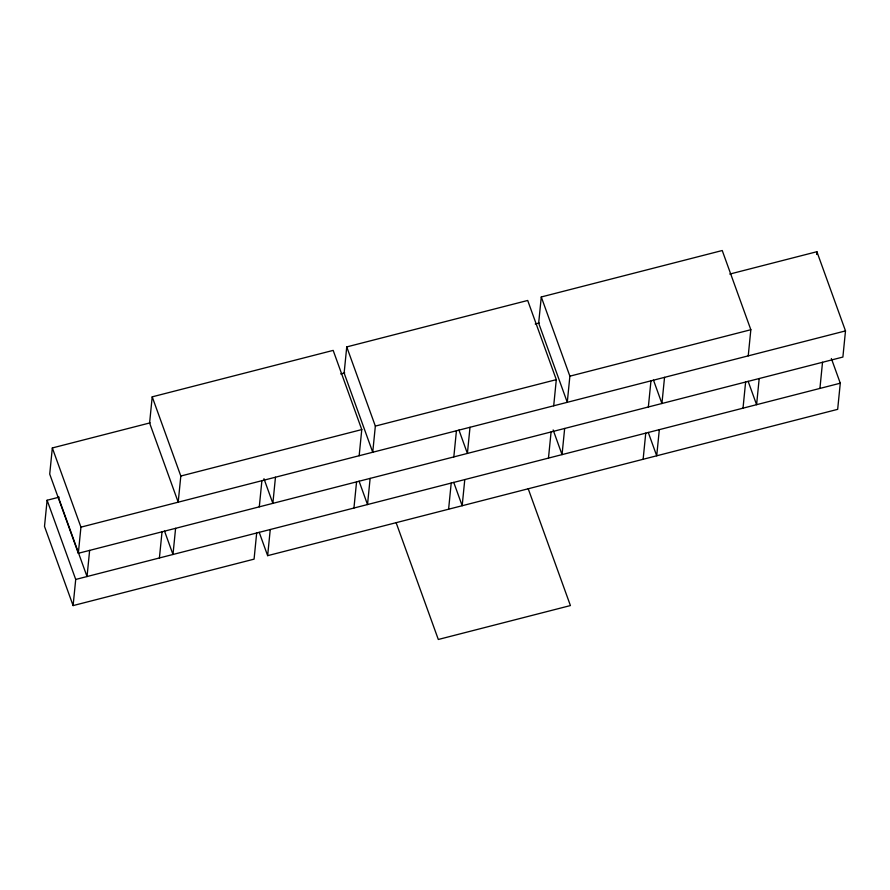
<?xml version="1.0" encoding="UTF-8"?>
<svg xmlns="http://www.w3.org/2000/svg" width="890" height="890" viewBox="0 0 890 890"><rect width="100%" height="100%" fill="white"/><g stroke="black" fill="none" stroke-linecap="round" stroke-linejoin="round"><path stroke-width="1.33" d="M59.174 497.154L47.114 500.247L44.5 526.402L73.102 605.589L254.073 559.143L256.676 532.999M150.188 422.839L52.332 447.948L49.718 474.103L78.331 553.291L842.886 357.057L845.5 330.902L816.898 251.714L729.767 274.076M73.102 605.589L75.717 579.446L47.114 500.247M78.331 553.291L80.934 527.147L52.332 447.948M89.634 550.387L87.031 576.542L58.417 497.343M152.212 396.84L149.598 422.984L178.2 502.183L180.815 476.028L152.212 396.84L333.172 350.393L361.774 429.581L359.159 455.736M159.41 557.963L162.024 531.808M175.597 528.326L172.983 554.481L164.539 531.107M259.29 506.844L261.894 480.7M831.371 358.536L840.282 383.201L837.668 409.344L267.645 555.66L270.248 529.517M275.466 477.218L272.863 503.362L263.952 478.698M346.744 346.911L344.13 373.055L372.732 452.253L375.346 426.099L346.744 346.911L527.703 300.464L556.306 379.652L553.702 405.796M353.942 508.034L356.556 481.879M370.129 478.397L367.514 504.541L359.07 481.178M448.605 509.214L451.208 483.059M453.822 456.915L456.436 430.771M464.78 479.577L462.177 505.731L453.733 482.358M470.009 427.278L467.395 453.433L458.951 430.059M541.276 296.971L538.661 323.126L567.275 402.313L569.878 376.17L541.276 296.971L722.235 250.524L750.837 329.723L748.234 355.867M548.474 458.094L551.088 431.95M564.661 428.468L562.046 454.612L553.146 429.948M643.136 459.284L645.751 433.13M648.354 406.986L650.968 380.831M659.323 429.647L656.709 455.791L648.265 432.429M664.541 377.349L661.926 403.504L653.482 380.13M743.017 408.165L745.62 382.021M759.192 378.539L756.589 404.683L748.145 381.309M816.62 254.462L816.898 251.714M819.924 388.429L822.527 362.274M340.692 373.934L344.719 372.91M535.235 324.005L539.251 322.97M180.815 476.028L361.774 429.581M375.346 426.099L556.306 379.652M569.878 376.17L750.837 329.723M80.934 527.147L845.5 330.902M75.717 579.446L840.282 383.201M528.226 488.777L570.412 605.567L438.314 639.476L396.128 522.686M259.201 532.287L267.645 555.66"/></g></svg>
